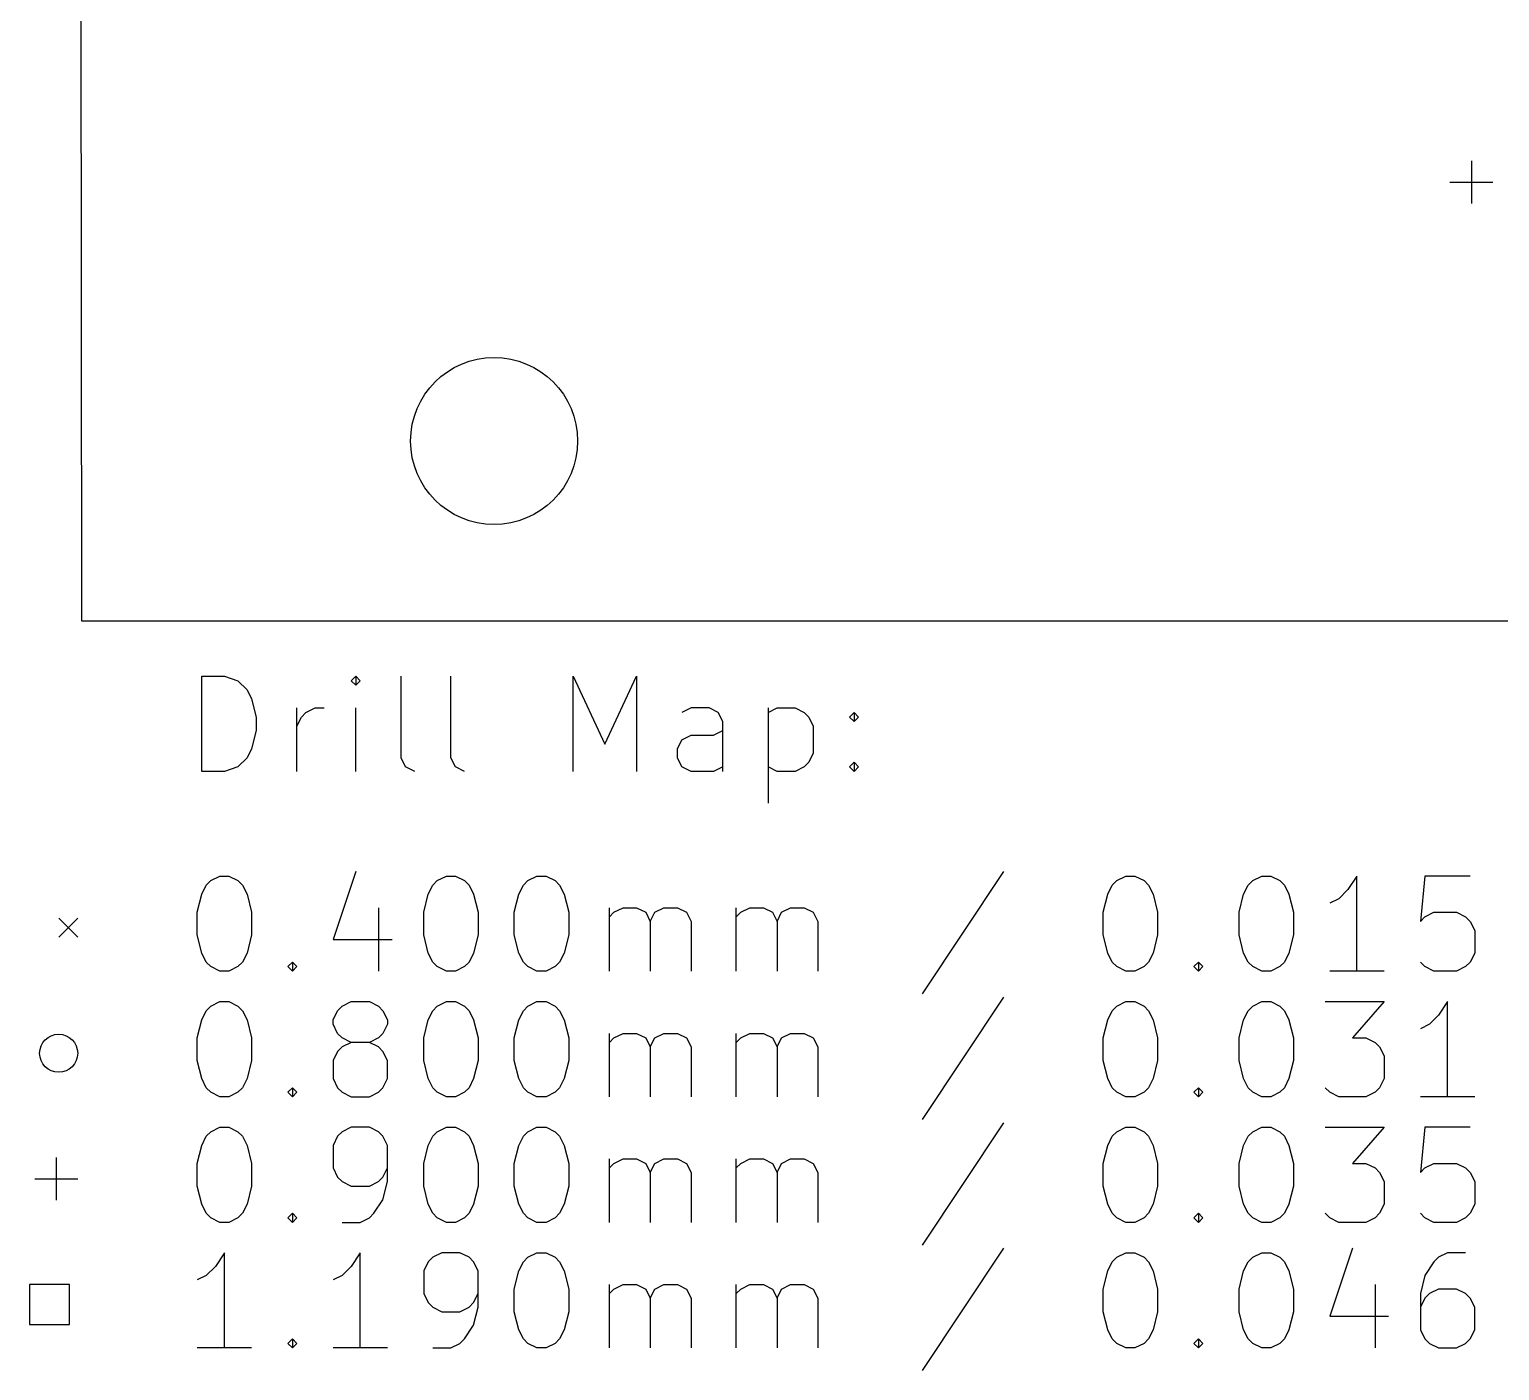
# Model space of a CAD drawing. Extents: x 86 to 208, y -156 to -24.
# Drawn here: x 85.67 to 116.58, y -155.5 to -127.31 of the extents above; entities that cross this region are included whole.
import ezdxf

# ---------------------------------------------------------------- set-up
doc = ezdxf.new("R2010")
doc.units = 0
doc.layers.add('BLACK', color=7, linetype='CONTINUOUS')

msp = doc.modelspace()

# ---------------------------------------------------------------- linework, layer by layer
at = {"layer": 'BLACK', "linetype": 'CONTINUOUS'}
for p, q in [((86.74, -106.99), (86.77, -139.74)), ((115.99, -130.07), (115.99, -130.97)), ((115.54, -130.52), (116.44, -130.52)), ((86.77, -139.74), (207.53, -139.74)), ((89.297768, -142.904838), (89.297768, -140.904838)), ((89.297768, -140.904838), (89.773958, -140.904838)), ((89.773958, -140.904838), (90.059673, -141.000076)), ((92.535863, -140.904838), (92.440625, -141.000076)), ((92.631101, -141.000076), (92.535863, -140.904838)), ((92.535863, -140.904838), (92.535863, -141.095314)), ((93.488244, -142.619123), (93.488244, -140.904838)), ((94.535863, -142.619123), (94.535863, -140.904838)), ((97.107292, -142.904838), (97.107292, -140.904838)), ((97.107292, -140.904838), (97.773959, -142.333409)), ((97.773959, -142.333409), (98.440625, -140.904838)), ((98.440625, -140.904838), (98.440625, -142.904838)), ((90.059673, -141.000076), (90.250149, -141.190552)), ((90.250149, -141.190552), (90.345387, -141.381028)), ((92.440625, -141.000076), (92.535863, -141.095314)), ((92.535863, -141.095314), (92.631101, -141.000076)), ((90.345387, -141.381028), (90.440625, -141.76198)), ((90.440625, -141.76198), (90.440625, -142.047695)), ((91.297768, -142.904838), (91.297768, -141.571504)), ((91.297768, -141.952457), (91.393006, -141.76198)), ((91.393006, -141.76198), (91.488244, -141.666742)), ((91.488244, -141.666742), (91.67872, -141.571504)), ((91.67872, -141.571504), (91.869197, -141.571504)), ((92.535863, -142.904838), (92.535863, -141.571504)), ((99.583482, -141.571504), (99.393006, -141.666742)), ((99.964435, -141.571504), (99.583482, -141.571504)), ((100.154911, -141.666742), (99.964435, -141.571504)), ((100.250149, -141.857219), (100.154911, -141.666742)), ((100.250149, -142.904838), (100.250149, -141.857219)), ((101.20253, -141.571504), (101.20253, -143.571504)), ((101.20253, -141.666742), (101.393006, -141.571504)), ((101.393006, -141.571504), (101.773959, -141.571504)), ((101.773959, -141.571504), (101.964435, -141.666742)), ((101.964435, -141.666742), (102.059673, -141.76198)), ((102.059673, -141.76198), (102.154911, -141.952457)), ((102.916816, -141.76198), (103.012054, -141.666742)), ((103.012054, -141.857219), (102.916816, -141.76198)), ((103.012054, -141.666742), (103.107292, -141.76198)), ((103.012054, -141.666742), (103.012054, -141.857219)), ((103.107292, -141.76198), (103.012054, -141.857219)), ((90.440625, -142.047695), (90.345387, -142.428647)), ((99.393006, -142.238171), (99.583482, -142.142933)), ((99.583482, -142.142933), (100.059673, -142.142933)), ((100.059673, -142.142933), (100.250149, -142.047695)), ((102.154911, -141.952457), (102.154911, -142.523885)), ((90.345387, -142.428647), (90.250149, -142.619123)), ((99.297768, -142.428647), (99.393006, -142.238171)), ((99.297768, -142.619123), (99.297768, -142.428647)), ((90.250149, -142.619123), (90.059673, -142.8096)), ((93.583482, -142.8096), (93.488244, -142.619123)), ((94.631101, -142.8096), (94.535863, -142.619123)), ((99.393006, -142.8096), (99.297768, -142.619123)), ((102.059673, -142.714361), (101.964435, -142.8096)), ((102.154911, -142.523885), (102.059673, -142.714361)), ((102.916816, -142.8096), (103.012054, -142.714361)), ((103.012054, -142.714361), (103.107292, -142.8096)), ((103.012054, -142.714361), (103.012054, -142.904838)), ((89.773958, -142.904838), (89.297768, -142.904838)), ((90.059673, -142.8096), (89.773958, -142.904838)), ((93.773958, -142.904838), (93.583482, -142.8096)), ((94.821577, -142.904838), (94.631101, -142.8096)), ((99.583482, -142.904838), (99.393006, -142.8096)), ((100.059673, -142.904838), (99.583482, -142.904838)), ((100.250149, -142.8096), (100.059673, -142.904838)), ((101.393006, -142.904838), (101.20253, -142.8096)), ((101.773959, -142.904838), (101.393006, -142.904838)), ((101.964435, -142.8096), (101.773959, -142.904838)), ((103.012054, -142.904838), (102.916816, -142.8096)), ((103.107292, -142.8096), (103.012054, -142.904838)), ((89.393006, -145.295314), (89.488244, -145.200076)), ((89.488244, -145.200076), (89.67872, -145.104838)), ((89.67872, -145.104838), (89.869197, -145.104838)), ((89.869197, -145.104838), (90.059673, -145.200076)), ((90.059673, -145.200076), (90.154911, -145.295314)), ((92.535863, -145.0096), (92.059673, -146.438171)), ((94.154911, -145.295314), (94.250149, -145.200076)), ((94.250149, -145.200076), (94.440625, -145.104838)), ((94.440625, -145.104838), (94.631102, -145.104838)), ((94.631102, -145.104838), (94.821578, -145.200076)), ((94.821578, -145.200076), (94.916816, -145.295314)), ((96.059673, -145.295314), (96.154911, -145.200076)), ((96.154911, -145.200076), (96.345387, -145.104838)), ((96.345387, -145.104838), (96.535864, -145.104838)), ((96.535864, -145.104838), (96.72634, -145.200076)), ((96.72634, -145.200076), (96.821578, -145.295314)), ((106.154912, -145.0096), (104.440627, -147.581028)), ((108.440627, -145.295314), (108.535865, -145.200076)), ((108.535865, -145.200076), (108.726341, -145.104838)), ((108.726341, -145.104838), (108.916818, -145.104838)), ((108.916818, -145.104838), (109.107294, -145.200076)), ((109.107294, -145.200076), (109.202532, -145.295314)), ((111.29777, -145.295314), (111.393008, -145.200076)), ((111.393008, -145.200076), (111.583484, -145.104838)), ((111.583484, -145.104838), (111.773961, -145.104838)), ((111.773961, -145.104838), (111.964437, -145.200076)), ((111.964437, -145.200076), (112.059675, -145.295314)), ((113.583484, -145.104838), (113.393008, -145.390552)), ((113.583484, -147.104838), (113.583484, -145.104838)), ((115.012056, -145.104838), (114.916818, -146.057219)), ((115.964437, -145.104838), (115.012056, -145.104838)), ((89.20253, -145.866742), (89.297768, -145.48579)), ((89.297768, -145.48579), (89.393006, -145.295314)), ((90.154911, -145.295314), (90.250149, -145.48579)), ((90.250149, -145.48579), (90.345387, -145.866742)), ((93.964435, -145.866742), (94.059673, -145.48579)), ((94.059673, -145.48579), (94.154911, -145.295314)), ((94.916816, -145.295314), (95.012054, -145.48579)), ((95.012054, -145.48579), (95.107292, -145.866742)), ((95.869197, -145.866742), (95.964435, -145.48579)), ((95.964435, -145.48579), (96.059673, -145.295314)), ((96.821578, -145.295314), (96.916816, -145.48579)), ((96.916816, -145.48579), (97.012054, -145.866742)), ((108.250151, -145.866742), (108.345389, -145.48579)), ((108.345389, -145.48579), (108.440627, -145.295314)), ((109.202532, -145.295314), (109.29777, -145.48579)), ((109.29777, -145.48579), (109.393008, -145.866742)), ((111.107294, -145.866742), (111.202532, -145.48579)), ((111.202532, -145.48579), (111.29777, -145.295314)), ((112.059675, -145.295314), (112.154913, -145.48579)), ((112.154913, -145.48579), (112.250151, -145.866742)), ((113.393008, -145.390552), (113.202532, -145.581028)), ((89.20253, -146.342933), (89.20253, -145.866742)), ((90.345387, -145.866742), (90.345387, -146.342933)), ((93.012054, -145.771504), (93.012054, -147.104838)), ((93.964435, -146.342933), (93.964435, -145.866742)), ((95.107292, -145.866742), (95.107292, -146.342933)), ((95.869197, -146.342933), (95.869197, -145.866742)), ((97.012054, -145.866742), (97.012054, -146.342933)), ((97.869197, -147.104838), (97.869197, -145.771504)), ((97.869197, -145.96198), (97.964435, -145.866742)), ((97.964435, -145.866742), (98.154911, -145.771504)), ((98.154911, -145.771504), (98.440626, -145.771504)), ((98.440626, -145.771504), (98.631102, -145.866742)), ((98.631102, -145.866742), (98.72634, -146.057219)), ((98.72634, -146.057219), (98.821578, -145.866742)), ((98.821578, -145.866742), (99.012054, -145.771504)), ((99.012054, -145.771504), (99.297768, -145.771504)), ((99.297768, -145.771504), (99.488245, -145.866742)), ((99.488245, -145.866742), (99.583483, -146.057219)), ((100.535864, -147.104838), (100.535864, -145.771504)), ((100.535864, -145.96198), (100.631102, -145.866742)), ((100.631102, -145.866742), (100.821578, -145.771504)), ((100.821578, -145.771504), (101.107293, -145.771504)), ((101.107293, -145.771504), (101.297769, -145.866742)), ((101.297769, -145.866742), (101.393007, -146.057219)), ((101.393007, -146.057219), (101.488245, -145.866742)), ((101.488245, -145.866742), (101.678721, -145.771504)), ((101.678721, -145.771504), (101.964435, -145.771504)), ((101.964435, -145.771504), (102.154912, -145.866742)), ((102.154912, -145.866742), (102.25015, -146.057219)), ((108.250151, -146.342933), (108.250151, -145.866742)), ((109.393008, -145.866742), (109.393008, -146.342933)), ((111.107294, -146.342933), (111.107294, -145.866742)), ((112.250151, -145.866742), (112.250151, -146.342933)), ((113.202532, -145.581028), (113.012056, -145.676266)), ((115.012056, -145.96198), (115.202532, -145.866742)), ((115.202532, -145.866742), (115.678723, -145.866742)), ((115.678723, -145.866742), (115.869199, -145.96198)), ((86.29, -145.99), (86.69, -146.39)), ((86.69, -145.99), (86.29, -146.39)), ((98.72634, -146.057219), (98.72634, -147.104838)), ((99.583483, -146.057219), (99.583483, -147.104838)), ((101.393007, -146.057219), (101.393007, -147.104838)), ((102.25015, -146.057219), (102.25015, -147.104838)), ((114.916818, -146.057219), (115.012056, -145.96198)), ((115.869199, -145.96198), (115.964437, -146.057219)), ((115.964437, -146.057219), (116.059675, -146.247695)), ((89.297768, -146.723885), (89.20253, -146.342933)), ((90.345387, -146.342933), (90.250149, -146.723885)), ((92.059673, -146.438171), (93.297768, -146.438171)), ((94.059673, -146.723885), (93.964435, -146.342933)), ((95.107292, -146.342933), (95.012054, -146.723885)), ((95.964435, -146.723885), (95.869197, -146.342933)), ((97.012054, -146.342933), (96.916816, -146.723885)), ((108.345389, -146.723885), (108.250151, -146.342933)), ((109.393008, -146.342933), (109.29777, -146.723885)), ((111.202532, -146.723885), (111.107294, -146.342933)), ((112.250151, -146.342933), (112.154913, -146.723885)), ((116.059675, -146.247695), (116.059675, -146.723885)), ((89.393006, -146.914361), (89.297768, -146.723885)), ((90.250149, -146.723885), (90.154911, -146.914361)), ((94.154911, -146.914361), (94.059673, -146.723885)), ((95.012054, -146.723885), (94.916816, -146.914361)), ((96.059673, -146.914361), (95.964435, -146.723885)), ((96.916816, -146.723885), (96.821578, -146.914361)), ((108.440627, -146.914361), (108.345389, -146.723885)), ((109.29777, -146.723885), (109.202532, -146.914361)), ((111.29777, -146.914361), (111.202532, -146.723885)), ((112.154913, -146.723885), (112.059675, -146.914361)), ((116.059675, -146.723885), (115.964437, -146.914361)), ((89.488244, -147.0096), (89.393006, -146.914361)), ((89.67872, -147.104838), (89.488244, -147.0096)), ((89.869197, -147.104838), (89.67872, -147.104838)), ((90.059673, -147.0096), (89.869197, -147.104838)), ((90.154911, -146.914361), (90.059673, -147.0096)), ((91.107292, -147.0096), (91.20253, -146.914361)), ((91.20253, -147.104838), (91.107292, -147.0096)), ((91.20253, -146.914361), (91.297768, -147.0096)), ((91.20253, -146.914361), (91.20253, -147.104838)), ((91.297768, -147.0096), (91.20253, -147.104838)), ((94.250149, -147.0096), (94.154911, -146.914361)), ((94.440625, -147.104838), (94.250149, -147.0096)), ((94.631102, -147.104838), (94.440625, -147.104838)), ((94.821578, -147.0096), (94.631102, -147.104838)), ((94.916816, -146.914361), (94.821578, -147.0096)), ((96.154911, -147.0096), (96.059673, -146.914361)), ((96.345387, -147.104838), (96.154911, -147.0096)), ((96.535864, -147.104838), (96.345387, -147.104838)), ((96.72634, -147.0096), (96.535864, -147.104838)), ((96.821578, -146.914361), (96.72634, -147.0096)), ((108.535865, -147.0096), (108.440627, -146.914361)), ((108.726341, -147.104838), (108.535865, -147.0096)), ((108.916818, -147.104838), (108.726341, -147.104838)), ((109.107294, -147.0096), (108.916818, -147.104838)), ((109.202532, -146.914361), (109.107294, -147.0096)), ((110.154913, -147.0096), (110.250151, -146.914361)), ((110.250151, -147.104838), (110.154913, -147.0096)), ((110.250151, -146.914361), (110.345389, -147.0096)), ((110.250151, -146.914361), (110.250151, -147.104838)), ((110.345389, -147.0096), (110.250151, -147.104838)), ((111.393008, -147.0096), (111.29777, -146.914361)), ((111.583484, -147.104838), (111.393008, -147.0096)), ((111.773961, -147.104838), (111.583484, -147.104838)), ((111.964437, -147.0096), (111.773961, -147.104838)), ((112.059675, -146.914361), (111.964437, -147.0096)), ((114.154913, -147.104838), (113.012056, -147.104838)), ((115.012056, -147.0096), (114.916818, -146.914361)), ((115.202532, -147.104838), (115.012056, -147.0096)), ((115.678723, -147.104838), (115.202532, -147.104838)), ((115.869199, -147.0096), (115.678723, -147.104838)), ((115.964437, -146.914361), (115.869199, -147.0096)), ((106.154912, -147.6496), (104.440627, -150.221028)), ((89.297768, -148.12579), (89.393006, -147.935314)), ((89.393006, -147.935314), (89.488244, -147.840076)), ((89.488244, -147.840076), (89.67872, -147.744838)), ((89.67872, -147.744838), (89.869197, -147.744838)), ((89.869197, -147.744838), (90.059673, -147.840076)), ((90.059673, -147.840076), (90.154911, -147.935314)), ((90.154911, -147.935314), (90.250149, -148.12579)), ((92.059673, -148.12579), (92.154911, -147.935314)), ((92.154911, -147.935314), (92.250149, -147.840076)), ((92.250149, -147.840076), (92.440625, -147.744838)), ((92.440625, -147.744838), (92.821578, -147.744838)), ((92.821578, -147.744838), (93.012054, -147.840076)), ((93.012054, -147.840076), (93.107292, -147.935314)), ((93.107292, -147.935314), (93.20253, -148.12579)), ((94.059673, -148.12579), (94.154911, -147.935314)), ((94.154911, -147.935314), (94.250149, -147.840076)), ((94.250149, -147.840076), (94.440625, -147.744838)), ((94.440625, -147.744838), (94.631102, -147.744838)), ((94.631102, -147.744838), (94.821578, -147.840076)), ((94.821578, -147.840076), (94.916816, -147.935314)), ((94.916816, -147.935314), (95.012054, -148.12579)), ((95.964435, -148.12579), (96.059673, -147.935314)), ((96.059673, -147.935314), (96.154911, -147.840076)), ((96.154911, -147.840076), (96.345387, -147.744838)), ((96.345387, -147.744838), (96.535864, -147.744838)), ((96.535864, -147.744838), (96.72634, -147.840076)), ((96.72634, -147.840076), (96.821578, -147.935314)), ((96.821578, -147.935314), (96.916816, -148.12579)), ((108.345389, -148.12579), (108.440627, -147.935314)), ((108.440627, -147.935314), (108.535865, -147.840076)), ((108.535865, -147.840076), (108.726341, -147.744838)), ((108.726341, -147.744838), (108.916818, -147.744838)), ((108.916818, -147.744838), (109.107294, -147.840076)), ((109.107294, -147.840076), (109.202532, -147.935314)), ((109.202532, -147.935314), (109.29777, -148.12579)), ((111.202532, -148.12579), (111.29777, -147.935314)), ((111.29777, -147.935314), (111.393008, -147.840076)), ((111.393008, -147.840076), (111.583484, -147.744838)), ((111.583484, -147.744838), (111.773961, -147.744838)), ((111.773961, -147.744838), (111.964437, -147.840076)), ((111.964437, -147.840076), (112.059675, -147.935314)), ((112.059675, -147.935314), (112.154913, -148.12579)), ((112.916818, -147.744838), (114.154913, -147.744838)), ((114.154913, -147.744838), (113.488246, -148.506742)), ((115.29777, -148.030552), (115.107294, -148.221028)), ((115.488246, -147.744838), (115.29777, -148.030552)), ((115.488246, -149.744838), (115.488246, -147.744838)), ((89.20253, -148.506742), (89.297768, -148.12579)), ((90.250149, -148.12579), (90.345387, -148.506742)), ((92.059673, -148.221028), (92.059673, -148.12579)), ((92.154911, -148.411504), (92.059673, -148.221028)), ((93.20253, -148.221028), (93.107292, -148.411504)), ((93.20253, -148.12579), (93.20253, -148.221028)), ((93.964435, -148.506742), (94.059673, -148.12579)), ((95.012054, -148.12579), (95.107292, -148.506742)), ((95.869197, -148.506742), (95.964435, -148.12579)), ((96.916816, -148.12579), (97.012054, -148.506742)), ((108.250151, -148.506742), (108.345389, -148.12579)), ((109.29777, -148.12579), (109.393008, -148.506742)), ((111.107294, -148.506742), (111.202532, -148.12579)), ((112.154913, -148.12579), (112.250151, -148.506742)), ((115.107294, -148.221028), (114.916818, -148.316266)), ((89.20253, -148.982933), (89.20253, -148.506742)), ((90.345387, -148.506742), (90.345387, -148.982933)), ((92.250149, -148.506742), (92.154911, -148.411504)), ((92.440625, -148.60198), (92.250149, -148.506742)), ((92.440625, -148.60198), (92.250149, -148.697219)), ((92.821578, -148.60198), (92.440625, -148.60198)), ((93.012054, -148.506742), (92.821578, -148.60198)), ((93.012054, -148.697219), (92.821578, -148.60198)), ((93.107292, -148.411504), (93.012054, -148.506742)), ((93.964435, -148.982933), (93.964435, -148.506742)), ((95.107292, -148.506742), (95.107292, -148.982933)), ((95.869197, -148.982933), (95.869197, -148.506742)), ((97.012054, -148.506742), (97.012054, -148.982933)), ((97.869197, -149.744838), (97.869197, -148.411504)), ((97.869197, -148.60198), (97.964435, -148.506742)), ((97.964435, -148.506742), (98.154911, -148.411504)), ((98.154911, -148.411504), (98.440626, -148.411504)), ((98.440626, -148.411504), (98.631102, -148.506742)), ((98.631102, -148.506742), (98.72634, -148.697219)), ((98.72634, -148.697219), (98.821578, -148.506742)), ((98.821578, -148.506742), (99.012054, -148.411504)), ((99.012054, -148.411504), (99.297768, -148.411504)), ((99.297768, -148.411504), (99.488245, -148.506742)), ((99.488245, -148.506742), (99.583483, -148.697219)), ((100.535864, -149.744838), (100.535864, -148.411504)), ((100.535864, -148.60198), (100.631102, -148.506742)), ((100.631102, -148.506742), (100.821578, -148.411504)), ((100.821578, -148.411504), (101.107293, -148.411504)), ((101.107293, -148.411504), (101.297769, -148.506742)), ((101.297769, -148.506742), (101.393007, -148.697219)), ((101.393007, -148.697219), (101.488245, -148.506742)), ((101.488245, -148.506742), (101.678721, -148.411504)), ((101.678721, -148.411504), (101.964435, -148.411504)), ((101.964435, -148.411504), (102.154912, -148.506742)), ((102.154912, -148.506742), (102.25015, -148.697219)), ((108.250151, -148.982933), (108.250151, -148.506742)), ((109.393008, -148.506742), (109.393008, -148.982933)), ((111.107294, -148.982933), (111.107294, -148.506742)), ((112.250151, -148.506742), (112.250151, -148.982933)), ((113.488246, -148.506742), (113.773961, -148.506742)), ((113.773961, -148.506742), (113.964437, -148.60198)), ((113.964437, -148.60198), (114.059675, -148.697219)), ((92.154911, -148.792457), (92.059673, -148.982933)), ((92.250149, -148.697219), (92.154911, -148.792457)), ((93.107292, -148.792457), (93.012054, -148.697219)), ((93.20253, -148.982933), (93.107292, -148.792457)), ((98.72634, -148.697219), (98.72634, -149.744838)), ((99.583483, -148.697219), (99.583483, -149.744838)), ((101.393007, -148.697219), (101.393007, -149.744838)), ((102.25015, -148.697219), (102.25015, -149.744838)), ((114.059675, -148.697219), (114.154913, -148.887695)), ((114.154913, -148.887695), (114.154913, -149.363885)), ((89.297768, -149.363885), (89.20253, -148.982933)), ((90.345387, -148.982933), (90.250149, -149.363885)), ((92.059673, -148.982933), (92.059673, -149.363885)), ((93.20253, -149.363885), (93.20253, -148.982933)), ((94.059673, -149.363885), (93.964435, -148.982933)), ((95.107292, -148.982933), (95.012054, -149.363885)), ((95.964435, -149.363885), (95.869197, -148.982933)), ((97.012054, -148.982933), (96.916816, -149.363885)), ((108.345389, -149.363885), (108.250151, -148.982933)), ((109.393008, -148.982933), (109.29777, -149.363885)), ((111.202532, -149.363885), (111.107294, -148.982933)), ((112.250151, -148.982933), (112.154913, -149.363885)), ((89.393006, -149.554361), (89.297768, -149.363885)), ((89.488244, -149.6496), (89.393006, -149.554361)), ((90.154911, -149.554361), (90.059673, -149.6496)), ((90.250149, -149.363885), (90.154911, -149.554361)), ((91.107292, -149.6496), (91.20253, -149.554361)), ((91.20253, -149.554361), (91.297768, -149.6496)), ((91.20253, -149.554361), (91.20253, -149.744838)), ((92.059673, -149.363885), (92.154911, -149.554361)), ((92.154911, -149.554361), (92.250149, -149.6496)), ((93.012054, -149.6496), (93.107292, -149.554361)), ((93.107292, -149.554361), (93.20253, -149.363885)), ((94.154911, -149.554361), (94.059673, -149.363885)), ((94.250149, -149.6496), (94.154911, -149.554361)), ((94.916816, -149.554361), (94.821578, -149.6496)), ((95.012054, -149.363885), (94.916816, -149.554361)), ((96.059673, -149.554361), (95.964435, -149.363885)), ((96.154911, -149.6496), (96.059673, -149.554361)), ((96.821578, -149.554361), (96.72634, -149.6496)), ((96.916816, -149.363885), (96.821578, -149.554361)), ((108.440627, -149.554361), (108.345389, -149.363885)), ((108.535865, -149.6496), (108.440627, -149.554361)), ((109.202532, -149.554361), (109.107294, -149.6496)), ((109.29777, -149.363885), (109.202532, -149.554361)), ((110.154913, -149.6496), (110.250151, -149.554361)), ((110.250151, -149.554361), (110.345389, -149.6496)), ((110.250151, -149.554361), (110.250151, -149.744838)), ((111.29777, -149.554361), (111.202532, -149.363885)), ((111.393008, -149.6496), (111.29777, -149.554361)), ((112.059675, -149.554361), (111.964437, -149.6496)), ((112.154913, -149.363885), (112.059675, -149.554361)), ((113.012056, -149.6496), (112.916818, -149.554361)), ((114.059675, -149.554361), (113.964437, -149.6496)), ((114.154913, -149.363885), (114.059675, -149.554361)), ((89.67872, -149.744838), (89.488244, -149.6496)), ((89.869197, -149.744838), (89.67872, -149.744838)), ((90.059673, -149.6496), (89.869197, -149.744838)), ((91.20253, -149.744838), (91.107292, -149.6496)), ((91.297768, -149.6496), (91.20253, -149.744838)), ((92.250149, -149.6496), (92.440625, -149.744838)), ((92.440625, -149.744838), (92.821578, -149.744838)), ((92.821578, -149.744838), (93.012054, -149.6496)), ((94.440625, -149.744838), (94.250149, -149.6496)), ((94.631102, -149.744838), (94.440625, -149.744838)), ((94.821578, -149.6496), (94.631102, -149.744838)), ((96.345387, -149.744838), (96.154911, -149.6496)), ((96.535864, -149.744838), (96.345387, -149.744838)), ((96.72634, -149.6496), (96.535864, -149.744838)), ((108.726341, -149.744838), (108.535865, -149.6496)), ((108.916818, -149.744838), (108.726341, -149.744838)), ((109.107294, -149.6496), (108.916818, -149.744838)), ((110.250151, -149.744838), (110.154913, -149.6496)), ((110.345389, -149.6496), (110.250151, -149.744838)), ((111.583484, -149.744838), (111.393008, -149.6496)), ((111.773961, -149.744838), (111.583484, -149.744838)), ((111.964437, -149.6496), (111.773961, -149.744838)), ((113.202532, -149.744838), (113.012056, -149.6496)), ((113.773961, -149.744838), (113.202532, -149.744838)), ((113.964437, -149.6496), (113.773961, -149.744838)), ((116.059675, -149.744838), (114.916818, -149.744838)), ((89.393006, -150.575314), (89.488244, -150.480076)), ((89.488244, -150.480076), (89.67872, -150.384838)), ((89.67872, -150.384838), (89.869197, -150.384838)), ((89.869197, -150.384838), (90.059673, -150.480076)), ((90.059673, -150.480076), (90.154911, -150.575314)), ((92.250149, -150.480076), (92.154911, -150.575314)), ((92.440625, -150.384838), (92.250149, -150.480076)), ((92.821578, -150.384838), (92.440625, -150.384838)), ((93.012054, -150.480076), (92.821578, -150.384838)), ((93.107292, -150.575314), (93.012054, -150.480076)), ((94.154911, -150.575314), (94.250149, -150.480076)), ((94.250149, -150.480076), (94.440625, -150.384838)), ((94.440625, -150.384838), (94.631102, -150.384838)), ((94.631102, -150.384838), (94.821578, -150.480076)), ((94.821578, -150.480076), (94.916816, -150.575314)), ((96.059673, -150.575314), (96.154911, -150.480076)), ((96.154911, -150.480076), (96.345387, -150.384838)), ((96.345387, -150.384838), (96.535864, -150.384838)), ((96.535864, -150.384838), (96.72634, -150.480076)), ((96.72634, -150.480076), (96.821578, -150.575314)), ((106.154912, -150.2896), (104.440627, -152.861028)), ((108.440627, -150.575314), (108.535865, -150.480076)), ((108.535865, -150.480076), (108.726341, -150.384838)), ((108.726341, -150.384838), (108.916818, -150.384838)), ((108.916818, -150.384838), (109.107294, -150.480076)), ((109.107294, -150.480076), (109.202532, -150.575314)), ((111.29777, -150.575314), (111.393008, -150.480076)), ((111.393008, -150.480076), (111.583484, -150.384838)), ((111.583484, -150.384838), (111.773961, -150.384838)), ((111.773961, -150.384838), (111.964437, -150.480076)), ((111.964437, -150.480076), (112.059675, -150.575314)), ((112.916818, -150.384838), (114.154913, -150.384838)), ((114.154913, -150.384838), (113.488246, -151.146742)), ((115.012056, -150.384838), (114.916818, -151.337219)), ((115.964437, -150.384838), (115.012056, -150.384838)), ((89.20253, -151.146742), (89.297768, -150.76579)), ((89.297768, -150.76579), (89.393006, -150.575314)), ((90.154911, -150.575314), (90.250149, -150.76579)), ((90.250149, -150.76579), (90.345387, -151.146742)), ((92.154911, -150.575314), (92.059673, -150.76579)), ((92.059673, -150.76579), (92.059673, -151.24198)), ((93.20253, -150.76579), (93.107292, -150.575314)), ((93.20253, -151.527695), (93.20253, -150.76579)), ((93.964435, -151.146742), (94.059673, -150.76579)), ((94.059673, -150.76579), (94.154911, -150.575314)), ((94.916816, -150.575314), (95.012054, -150.76579)), ((95.012054, -150.76579), (95.107292, -151.146742)), ((95.869197, -151.146742), (95.964435, -150.76579)), ((95.964435, -150.76579), (96.059673, -150.575314)), ((96.821578, -150.575314), (96.916816, -150.76579)), ((96.916816, -150.76579), (97.012054, -151.146742)), ((108.250151, -151.146742), (108.345389, -150.76579)), ((108.345389, -150.76579), (108.440627, -150.575314)), ((109.202532, -150.575314), (109.29777, -150.76579)), ((109.29777, -150.76579), (109.393008, -151.146742)), ((111.107294, -151.146742), (111.202532, -150.76579)), ((111.202532, -150.76579), (111.29777, -150.575314)), ((112.059675, -150.575314), (112.154913, -150.76579)), ((112.154913, -150.76579), (112.250151, -151.146742)), ((86.24, -151.02), (86.24, -151.92)), ((97.869197, -152.384838), (97.869197, -151.051504)), ((97.964435, -151.146742), (98.154911, -151.051504)), ((98.154911, -151.051504), (98.440626, -151.051504)), ((98.440626, -151.051504), (98.631102, -151.146742)), ((98.821578, -151.146742), (99.012054, -151.051504)), ((99.012054, -151.051504), (99.297768, -151.051504)), ((99.297768, -151.051504), (99.488245, -151.146742)), ((100.535864, -152.384838), (100.535864, -151.051504)), ((100.631102, -151.146742), (100.821578, -151.051504)), ((100.821578, -151.051504), (101.107293, -151.051504)), ((101.107293, -151.051504), (101.297769, -151.146742)), ((101.488245, -151.146742), (101.678721, -151.051504)), ((101.678721, -151.051504), (101.964435, -151.051504)), ((101.964435, -151.051504), (102.154912, -151.146742)), ((89.20253, -151.622933), (89.20253, -151.146742)), ((90.345387, -151.146742), (90.345387, -151.622933)), ((92.059673, -151.24198), (92.154911, -151.432457)), ((92.154911, -151.432457), (92.250149, -151.527695)), ((93.012054, -151.527695), (93.107292, -151.432457)), ((93.107292, -151.432457), (93.20253, -151.24198)), ((93.964435, -151.622933), (93.964435, -151.146742)), ((95.107292, -151.146742), (95.107292, -151.622933)), ((95.869197, -151.622933), (95.869197, -151.146742)), ((97.012054, -151.146742), (97.012054, -151.622933)), ((97.869197, -151.24198), (97.964435, -151.146742)), ((98.631102, -151.146742), (98.72634, -151.337219)), ((98.72634, -151.337219), (98.821578, -151.146742)), ((98.72634, -151.337219), (98.72634, -152.384838)), ((99.488245, -151.146742), (99.583483, -151.337219)), ((99.583483, -151.337219), (99.583483, -152.384838)), ((100.535864, -151.24198), (100.631102, -151.146742)), ((101.297769, -151.146742), (101.393007, -151.337219)), ((101.393007, -151.337219), (101.488245, -151.146742)), ((101.393007, -151.337219), (101.393007, -152.384838)), ((102.154912, -151.146742), (102.25015, -151.337219)), ((102.25015, -151.337219), (102.25015, -152.384838)), ((108.250151, -151.622933), (108.250151, -151.146742)), ((109.393008, -151.146742), (109.393008, -151.622933)), ((111.107294, -151.622933), (111.107294, -151.146742)), ((112.250151, -151.146742), (112.250151, -151.622933)), ((113.488246, -151.146742), (113.773961, -151.146742)), ((113.773961, -151.146742), (113.964437, -151.24198)), ((113.964437, -151.24198), (114.059675, -151.337219)), ((114.059675, -151.337219), (114.154913, -151.527695)), ((114.916818, -151.337219), (115.012056, -151.24198)), ((115.012056, -151.24198), (115.202532, -151.146742)), ((115.202532, -151.146742), (115.678723, -151.146742)), ((115.678723, -151.146742), (115.869199, -151.24198)), ((115.869199, -151.24198), (115.964437, -151.337219)), ((115.964437, -151.337219), (116.059675, -151.527695)), ((85.79, -151.47), (86.69, -151.47)), ((89.297768, -152.003885), (89.20253, -151.622933)), ((90.345387, -151.622933), (90.250149, -152.003885)), ((92.250149, -151.527695), (92.440625, -151.622933)), ((92.440625, -151.622933), (92.821578, -151.622933)), ((92.821578, -151.622933), (93.012054, -151.527695)), ((93.107292, -151.908647), (93.20253, -151.527695)), ((94.059673, -152.003885), (93.964435, -151.622933)), ((95.107292, -151.622933), (95.012054, -152.003885)), ((95.964435, -152.003885), (95.869197, -151.622933)), ((97.012054, -151.622933), (96.916816, -152.003885)), ((108.345389, -152.003885), (108.250151, -151.622933)), ((109.393008, -151.622933), (109.29777, -152.003885)), ((111.202532, -152.003885), (111.107294, -151.622933)), ((112.250151, -151.622933), (112.154913, -152.003885)), ((114.154913, -151.527695), (114.154913, -152.003885)), ((116.059675, -151.527695), (116.059675, -152.003885)), ((89.393006, -152.194361), (89.297768, -152.003885)), ((90.250149, -152.003885), (90.154911, -152.194361)), ((92.916816, -152.194361), (93.107292, -151.908647)), ((94.154911, -152.194361), (94.059673, -152.003885)), ((95.012054, -152.003885), (94.916816, -152.194361)), ((96.059673, -152.194361), (95.964435, -152.003885)), ((96.916816, -152.003885), (96.821578, -152.194361)), ((108.440627, -152.194361), (108.345389, -152.003885)), ((109.29777, -152.003885), (109.202532, -152.194361)), ((111.29777, -152.194361), (111.202532, -152.003885)), ((112.154913, -152.003885), (112.059675, -152.194361)), ((114.154913, -152.003885), (114.059675, -152.194361)), ((116.059675, -152.003885), (115.964437, -152.194361)), ((89.488244, -152.2896), (89.393006, -152.194361)), ((89.67872, -152.384838), (89.488244, -152.2896)), ((90.059673, -152.2896), (89.869197, -152.384838)), ((90.154911, -152.194361), (90.059673, -152.2896)), ((91.107292, -152.2896), (91.20253, -152.194361)), ((91.20253, -152.384838), (91.107292, -152.2896)), ((91.20253, -152.194361), (91.297768, -152.2896)), ((91.20253, -152.194361), (91.20253, -152.384838)), ((91.297768, -152.2896), (91.20253, -152.384838)), ((92.631101, -152.384838), (92.821578, -152.2896)), ((92.821578, -152.2896), (92.916816, -152.194361)), ((94.250149, -152.2896), (94.154911, -152.194361)), ((94.440625, -152.384838), (94.250149, -152.2896)), ((94.821578, -152.2896), (94.631102, -152.384838)), ((94.916816, -152.194361), (94.821578, -152.2896)), ((96.154911, -152.2896), (96.059673, -152.194361)), ((96.345387, -152.384838), (96.154911, -152.2896)), ((96.72634, -152.2896), (96.535864, -152.384838)), ((96.821578, -152.194361), (96.72634, -152.2896)), ((108.535865, -152.2896), (108.440627, -152.194361)), ((108.726341, -152.384838), (108.535865, -152.2896)), ((109.107294, -152.2896), (108.916818, -152.384838)), ((109.202532, -152.194361), (109.107294, -152.2896)), ((110.154913, -152.2896), (110.250151, -152.194361)), ((110.250151, -152.384838), (110.154913, -152.2896)), ((110.250151, -152.194361), (110.345389, -152.2896)), ((110.250151, -152.194361), (110.250151, -152.384838)), ((110.345389, -152.2896), (110.250151, -152.384838)), ((111.393008, -152.2896), (111.29777, -152.194361)), ((111.583484, -152.384838), (111.393008, -152.2896)), ((111.964437, -152.2896), (111.773961, -152.384838)), ((112.059675, -152.194361), (111.964437, -152.2896)), ((113.012056, -152.2896), (112.916818, -152.194361)), ((113.202532, -152.384838), (113.012056, -152.2896)), ((113.964437, -152.2896), (113.773961, -152.384838)), ((114.059675, -152.194361), (113.964437, -152.2896)), ((115.012056, -152.2896), (114.916818, -152.194361)), ((115.202532, -152.384838), (115.012056, -152.2896)), ((115.869199, -152.2896), (115.678723, -152.384838)), ((115.964437, -152.194361), (115.869199, -152.2896)), ((89.869197, -152.384838), (89.67872, -152.384838)), ((92.250149, -152.384838), (92.631101, -152.384838)), ((94.631102, -152.384838), (94.440625, -152.384838)), ((96.535864, -152.384838), (96.345387, -152.384838)), ((108.916818, -152.384838), (108.726341, -152.384838)), ((111.773961, -152.384838), (111.583484, -152.384838)), ((113.773961, -152.384838), (113.202532, -152.384838)), ((115.678723, -152.384838), (115.202532, -152.384838)), ((106.154912, -152.9296), (104.440627, -155.501028)), ((113.488246, -152.9296), (113.012056, -154.358171)), ((89.773958, -153.024838), (89.583482, -153.310552)), ((89.773958, -155.024838), (89.773958, -153.024838)), ((92.631101, -153.024838), (92.440625, -153.310552)), ((92.631101, -155.024838), (92.631101, -153.024838)), ((94.059673, -153.215314), (93.964435, -153.40579)), ((94.154911, -153.120076), (94.059673, -153.215314)), ((94.345387, -153.024838), (94.154911, -153.120076)), ((94.72634, -153.024838), (94.345387, -153.024838)), ((94.916816, -153.120076), (94.72634, -153.024838)), ((95.012054, -153.215314), (94.916816, -153.120076)), ((95.107292, -153.40579), (95.012054, -153.215314)), ((95.964435, -153.40579), (96.059673, -153.215314)), ((96.059673, -153.215314), (96.154911, -153.120076)), ((96.154911, -153.120076), (96.345387, -153.024838)), ((96.345387, -153.024838), (96.535864, -153.024838)), ((96.535864, -153.024838), (96.72634, -153.120076)), ((96.72634, -153.120076), (96.821578, -153.215314)), ((96.821578, -153.215314), (96.916816, -153.40579)), ((108.345389, -153.40579), (108.440627, -153.215314)), ((108.440627, -153.215314), (108.535865, -153.120076)), ((108.535865, -153.120076), (108.726341, -153.024838)), ((108.726341, -153.024838), (108.916818, -153.024838)), ((108.916818, -153.024838), (109.107294, -153.120076)), ((109.107294, -153.120076), (109.202532, -153.215314)), ((109.202532, -153.215314), (109.29777, -153.40579)), ((111.202532, -153.40579), (111.29777, -153.215314)), ((111.29777, -153.215314), (111.393008, -153.120076)), ((111.393008, -153.120076), (111.583484, -153.024838)), ((111.583484, -153.024838), (111.773961, -153.024838)), ((111.773961, -153.024838), (111.964437, -153.120076)), ((111.964437, -153.120076), (112.059675, -153.215314)), ((112.059675, -153.215314), (112.154913, -153.40579)), ((115.202532, -153.215314), (115.012056, -153.501028)), ((115.29777, -153.120076), (115.202532, -153.215314)), ((115.488246, -153.024838), (115.29777, -153.120076)), ((115.869199, -153.024838), (115.488246, -153.024838)), ((89.393006, -153.501028), (89.20253, -153.596266)), ((89.583482, -153.310552), (89.393006, -153.501028)), ((92.250149, -153.501028), (92.059673, -153.596266)), ((92.440625, -153.310552), (92.250149, -153.501028)), ((93.964435, -153.40579), (93.964435, -153.88198)), ((95.107292, -154.167695), (95.107292, -153.40579)), ((95.869197, -153.786742), (95.964435, -153.40579)), ((96.916816, -153.40579), (97.012054, -153.786742)), ((108.250151, -153.786742), (108.345389, -153.40579)), ((109.29777, -153.40579), (109.393008, -153.786742)), ((111.107294, -153.786742), (111.202532, -153.40579)), ((112.154913, -153.40579), (112.250151, -153.786742)), ((115.012056, -153.501028), (114.916818, -153.88198)), ((86.515733, -153.689267), (85.674267, -153.689267)), ((85.674267, -153.689267), (85.674267, -154.530733)), ((86.515733, -154.530733), (86.515733, -153.689267)), ((93.964435, -153.88198), (94.059673, -154.072457)), ((95.012054, -154.072457), (95.107292, -153.88198)), ((95.869197, -154.262933), (95.869197, -153.786742)), ((97.012054, -153.786742), (97.012054, -154.262933)), ((97.869197, -155.024838), (97.869197, -153.691504)), ((97.869197, -153.88198), (97.964435, -153.786742)), ((97.964435, -153.786742), (98.154911, -153.691504)), ((98.154911, -153.691504), (98.440626, -153.691504)), ((98.440626, -153.691504), (98.631102, -153.786742)), ((98.631102, -153.786742), (98.72634, -153.977219)), ((98.72634, -153.977219), (98.821578, -153.786742)), ((98.821578, -153.786742), (99.012054, -153.691504)), ((99.012054, -153.691504), (99.297768, -153.691504)), ((99.297768, -153.691504), (99.488245, -153.786742)), ((99.488245, -153.786742), (99.583483, -153.977219)), ((100.535864, -155.024838), (100.535864, -153.691504)), ((100.535864, -153.88198), (100.631102, -153.786742)), ((100.631102, -153.786742), (100.821578, -153.691504)), ((100.821578, -153.691504), (101.107293, -153.691504)), ((101.107293, -153.691504), (101.297769, -153.786742)), ((101.297769, -153.786742), (101.393007, -153.977219)), ((101.393007, -153.977219), (101.488245, -153.786742)), ((101.488245, -153.786742), (101.678721, -153.691504)), ((101.678721, -153.691504), (101.964435, -153.691504)), ((101.964435, -153.691504), (102.154912, -153.786742)), ((102.154912, -153.786742), (102.25015, -153.977219)), ((108.250151, -154.262933), (108.250151, -153.786742)), ((109.393008, -153.786742), (109.393008, -154.262933)), ((111.107294, -154.262933), (111.107294, -153.786742)), ((112.250151, -153.786742), (112.250151, -154.262933)), ((113.964437, -153.691504), (113.964437, -155.024838)), ((114.916818, -153.88198), (114.916818, -154.643885)), ((115.107294, -153.88198), (115.012056, -153.977219)), ((115.29777, -153.786742), (115.107294, -153.88198)), ((115.678723, -153.786742), (115.29777, -153.786742)), ((115.869199, -153.88198), (115.678723, -153.786742)), ((115.964437, -153.977219), (115.869199, -153.88198)), ((94.059673, -154.072457), (94.154911, -154.167695)), ((94.154911, -154.167695), (94.345387, -154.262933)), ((94.72634, -154.262933), (94.916816, -154.167695)), ((94.916816, -154.167695), (95.012054, -154.072457)), ((95.012054, -154.548647), (95.107292, -154.167695)), ((98.72634, -153.977219), (98.72634, -155.024838)), ((99.583483, -153.977219), (99.583483, -155.024838)), ((101.393007, -153.977219), (101.393007, -155.024838)), ((102.25015, -153.977219), (102.25015, -155.024838)), ((115.012056, -153.977219), (114.916818, -154.167695)), ((116.059675, -154.167695), (115.964437, -153.977219)), ((116.059675, -154.643885), (116.059675, -154.167695)), ((85.674267, -154.530733), (86.515733, -154.530733)), ((94.345387, -154.262933), (94.72634, -154.262933)), ((95.964435, -154.643885), (95.869197, -154.262933)), ((97.012054, -154.262933), (96.916816, -154.643885)), ((108.345389, -154.643885), (108.250151, -154.262933)), ((109.393008, -154.262933), (109.29777, -154.643885)), ((111.202532, -154.643885), (111.107294, -154.262933)), ((112.250151, -154.262933), (112.154913, -154.643885)), ((113.012056, -154.358171), (114.250151, -154.358171)), ((91.107292, -154.9296), (91.20253, -154.834361)), ((91.20253, -154.834361), (91.297768, -154.9296)), ((91.20253, -154.834361), (91.20253, -155.024838)), ((94.72634, -154.9296), (94.821578, -154.834361)), ((94.821578, -154.834361), (95.012054, -154.548647)), ((96.059673, -154.834361), (95.964435, -154.643885)), ((96.154911, -154.9296), (96.059673, -154.834361)), ((96.821578, -154.834361), (96.72634, -154.9296)), ((96.916816, -154.643885), (96.821578, -154.834361)), ((108.440627, -154.834361), (108.345389, -154.643885)), ((108.535865, -154.9296), (108.440627, -154.834361)), ((109.202532, -154.834361), (109.107294, -154.9296)), ((109.29777, -154.643885), (109.202532, -154.834361)), ((110.154913, -154.9296), (110.250151, -154.834361)), ((110.250151, -154.834361), (110.345389, -154.9296)), ((110.250151, -154.834361), (110.250151, -155.024838)), ((111.29777, -154.834361), (111.202532, -154.643885)), ((111.393008, -154.9296), (111.29777, -154.834361)), ((112.059675, -154.834361), (111.964437, -154.9296)), ((112.154913, -154.643885), (112.059675, -154.834361)), ((114.916818, -154.643885), (115.012056, -154.834361)), ((115.012056, -154.834361), (115.107294, -154.9296)), ((115.869199, -154.9296), (115.964437, -154.834361)), ((115.964437, -154.834361), (116.059675, -154.643885)), ((90.345387, -155.024838), (89.20253, -155.024838)), ((91.20253, -155.024838), (91.107292, -154.9296)), ((91.297768, -154.9296), (91.20253, -155.024838)), ((93.20253, -155.024838), (92.059673, -155.024838)), ((94.154911, -155.024838), (94.535863, -155.024838)), ((94.535863, -155.024838), (94.72634, -154.9296)), ((96.345387, -155.024838), (96.154911, -154.9296)), ((96.535864, -155.024838), (96.345387, -155.024838)), ((96.72634, -154.9296), (96.535864, -155.024838)), ((108.726341, -155.024838), (108.535865, -154.9296)), ((108.916818, -155.024838), (108.726341, -155.024838)), ((109.107294, -154.9296), (108.916818, -155.024838)), ((110.250151, -155.024838), (110.154913, -154.9296)), ((110.345389, -154.9296), (110.250151, -155.024838)), ((111.583484, -155.024838), (111.393008, -154.9296)), ((111.773961, -155.024838), (111.583484, -155.024838)), ((111.964437, -154.9296), (111.773961, -155.024838)), ((115.107294, -154.9296), (115.29777, -155.024838)), ((115.29777, -155.024838), (115.678723, -155.024838)), ((115.678723, -155.024838), (115.869199, -154.9296))]:
    msp.add_line(p, q, dxfattribs=at)
at = {"layer": 'BLACK'}
for centre, radius in [((95.444267, -135.96), 1.755733), ((86.29, -148.83), 0.4)]:
    msp.add_circle(centre, radius, dxfattribs=at)

doc.saveas('drawing.dxf')
